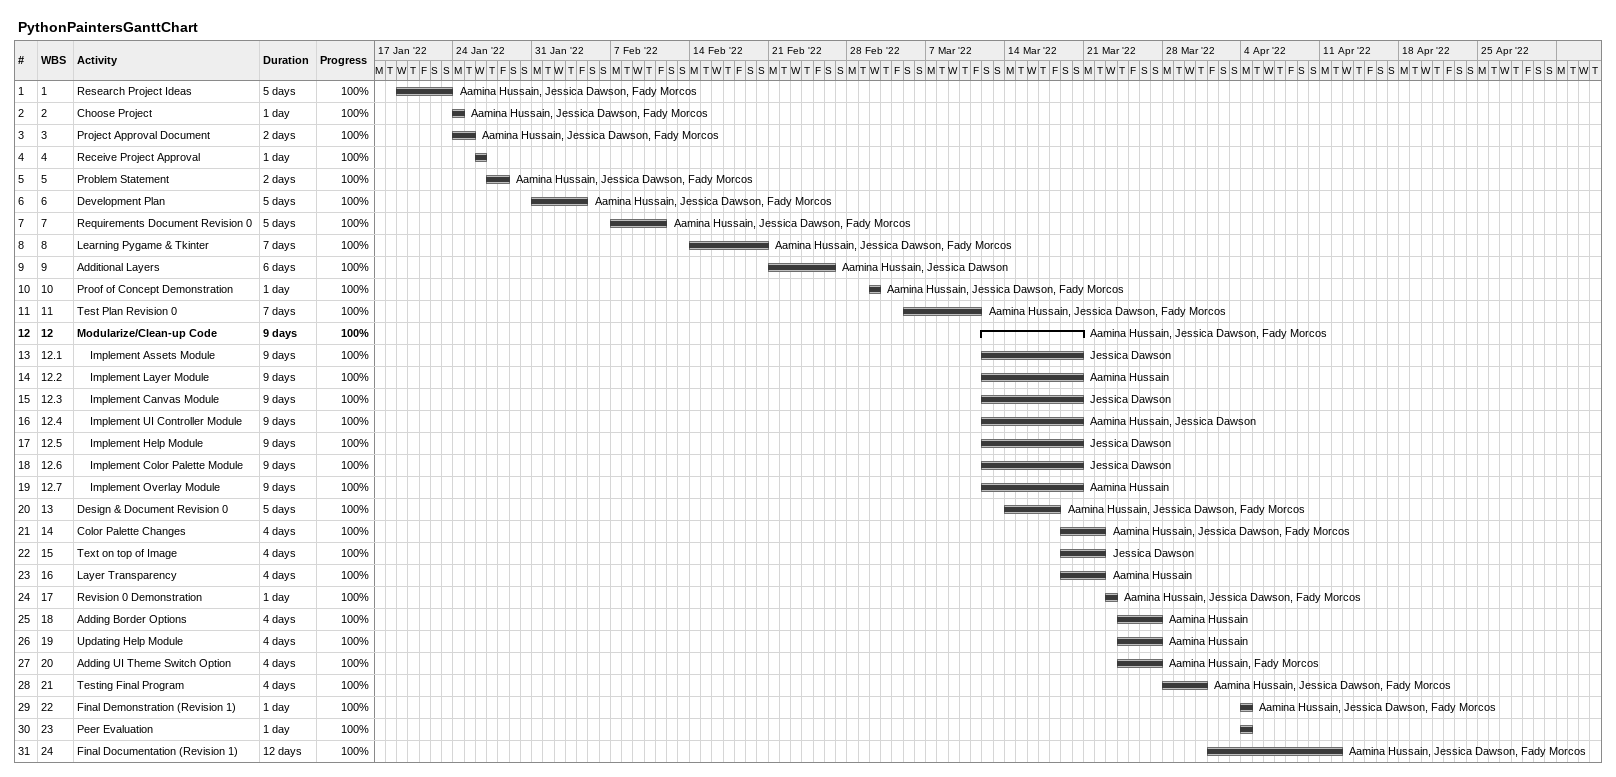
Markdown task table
PythonPaintersGanttChart

| ID | WBS | Task | Duration | Start | Finish | Resources | % complete |
|---|---|---|---|---|---|---|---|
| 1 | 1 | Research Project Ideas | 5d | 2022-01-19 | 2022-01-23 | Aamina Hussain, Jessica Dawson, Fady Morcos | 100 |
| 2 | 2 | Choose Project | 1d | 2022-01-24 | 2022-01-24 | Aamina Hussain, Jessica Dawson, Fady Morcos | 100 |
| 3 | 3 | Project Approval Document | 2d | 2022-01-24 | 2022-01-25 | Aamina Hussain, Jessica Dawson, Fady Morcos | 100 |
| 4 | 4 | Receive Project Approval | 1d | 2022-01-26 | 2022-01-26 |  | 100 |
| 5 | 5 | Problem Statement | 2d | 2022-01-27 | 2022-01-28 | Aamina Hussain, Jessica Dawson, Fady Morcos | 100 |
| 6 | 6 | Development Plan | 5d | 2022-01-31 | 2022-02-04 | Aamina Hussain, Jessica Dawson, Fady Morcos | 100 |
| 7 | 7 | Requirements Document Revision 0 | 5d | 2022-02-07 | 2022-02-11 | Aamina Hussain, Jessica Dawson, Fady Morcos | 100 |
| 8 | 8 | Learning Pygame & Tkinter | 7d | 2022-02-14 | 2022-02-20 | Aamina Hussain, Jessica Dawson, Fady Morcos | 100 |
| 9 | 9 | Additional Layers | 6d | 2022-02-21 | 2022-02-26 | Aamina Hussain, Jessica Dawson | 100 |
| 10 | 10 | Proof of Concept Demonstration | 1d | 2022-03-02 | 2022-03-02 | Aamina Hussain, Jessica Dawson, Fady Morcos | 100 |
| 11 | 11 | Test Plan Revision 0 | 7d | 2022-03-05 | 2022-03-11 | Aamina Hussain, Jessica Dawson, Fady Morcos | 100 |
| 12 | 12 | **Modularize/Clean-up Code** | 9d | 2022-03-12 | 2022-03-20 | Aamina Hussain, Jessica Dawson, Fady Morcos | 100 |
| 13 | 12.1 | Implement Assets Module | 9d | 2022-03-12 | 2022-03-20 | Jessica Dawson | 100 |
| 14 | 12.2 | Implement Layer Module | 9d | 2022-03-12 | 2022-03-20 | Aamina Hussain | 100 |
| 15 | 12.3 | Implement Canvas Module | 9d | 2022-03-12 | 2022-03-20 | Jessica Dawson | 100 |
| 16 | 12.4 | Implement UI Controller Module | 9d | 2022-03-12 | 2022-03-20 | Aamina Hussain, Jessica Dawson | 100 |
| 17 | 12.5 | Implement Help Module | 9d | 2022-03-12 | 2022-03-20 | Jessica Dawson | 100 |
| 18 | 12.6 | Implement Color Palette Module | 9d | 2022-03-12 | 2022-03-20 | Jessica Dawson | 100 |
| 19 | 12.7 | Implement Overlay Module | 9d | 2022-03-12 | 2022-03-20 | Aamina Hussain | 100 |
| 20 | 13 | Design & Document Revision 0 | 5d | 2022-03-14 | 2022-03-18 | Aamina Hussain, Jessica Dawson, Fady Morcos | 100 |
| 21 | 14 | Color Palette Changes | 4d | 2022-03-19 | 2022-03-22 | Aamina Hussain, Jessica Dawson, Fady Morcos | 100 |
| 22 | 15 | Text on top of Image | 4d | 2022-03-19 | 2022-03-22 | Jessica Dawson | 100 |
| 23 | 16 | Layer Transparency | 4d | 2022-03-19 | 2022-03-22 | Aamina Hussain | 100 |
| 24 | 17 | Revision 0 Demonstration | 1d | 2022-03-23 | 2022-03-23 | Aamina Hussain, Jessica Dawson, Fady Morcos | 100 |
| 25 | 18 | Adding Border Options | 4d | 2022-03-24 | 2022-03-27 | Aamina Hussain | 100 |
| 26 | 19 | Updating Help Module | 4d | 2022-03-24 | 2022-03-27 | Aamina Hussain | 100 |
| 27 | 20 | Adding UI Theme Switch Option | 4d | 2022-03-24 | 2022-03-27 | Aamina Hussain, Fady Morcos | 100 |
| 28 | 21 | Testing Final Program | 4d | 2022-03-28 | 2022-03-31 | Aamina Hussain, Jessica Dawson, Fady Morcos | 100 |
| 29 | 22 | Final Demonstration (Revision 1) | 1d | 2022-04-04 | 2022-04-04 | Aamina Hussain, Jessica Dawson, Fady Morcos | 100 |
| 30 | 23 | Peer Evaluation | 1d | 2022-04-04 | 2022-04-04 |  | 100 |
| 31 | 24 | Final Documentation (Revision 1) | 12d | 2022-04-01 | 2022-04-12 | Aamina Hussain, Jessica Dawson, Fady Morcos | 100 |
